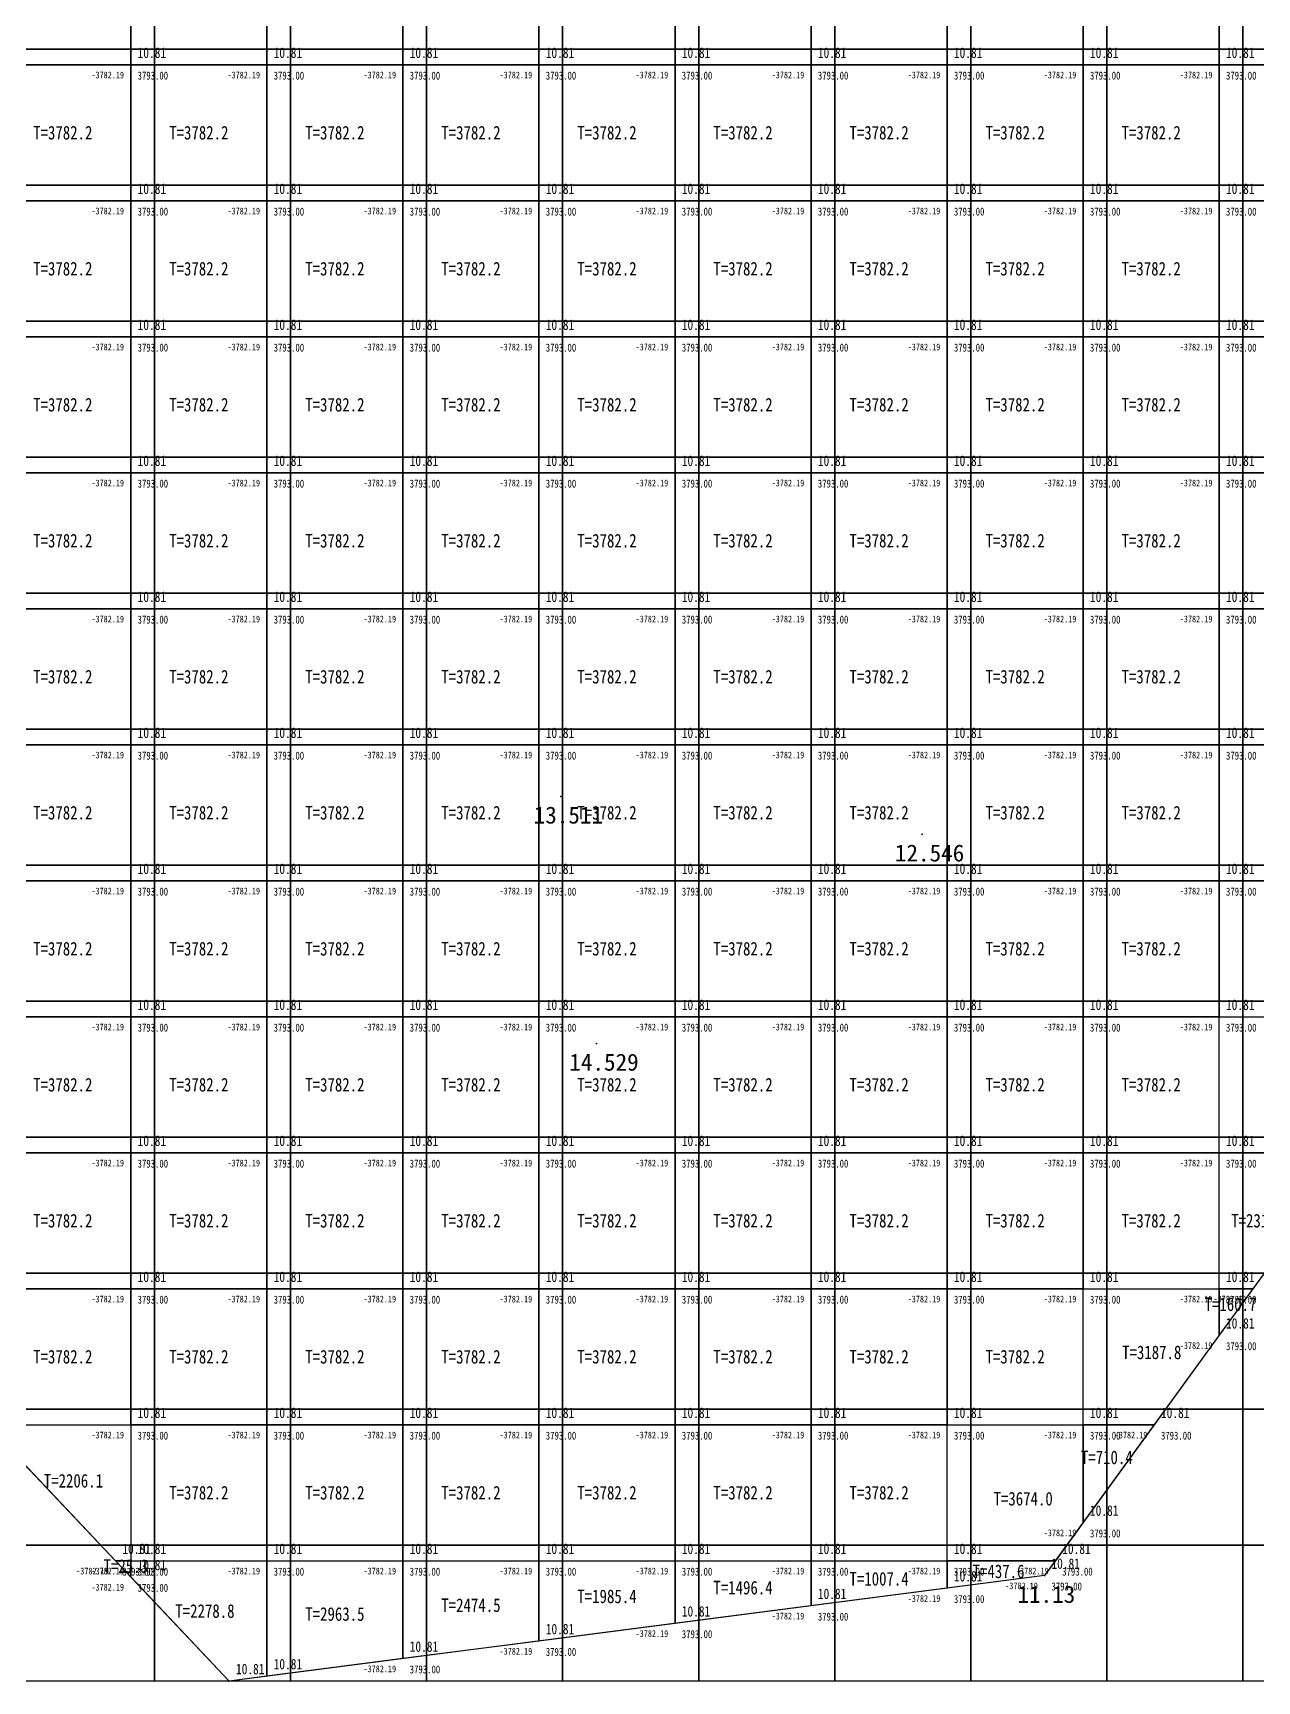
# Model space of a CAD drawing. Extents: x 2802 to 2877, y 3673 to 3804.
# Drawn here: x 2852.28 to 2861.28, y 3744.12 to 3756.23 of the extents above; entities that cross this region are included whole.
import ezdxf
from ezdxf.enums import TextEntityAlignment as Align

# ---------------------------------------------------------------- set-up
doc = ezdxf.new("R2010")
doc.units = 0
doc.header["$LTSCALE"] = 0.5
doc.header["$MEASUREMENT"] = 0
for name, color, linetype in [('FGW', 3, 'Continuous'), ('SHITI', 10, 'Continuous'), ('ZHUJI', 50, 'Continuous')]:
    doc.layers.add(name, color=color, linetype=linetype)

msp = doc.modelspace()

# ---------------------------------------------------------------- linework, layer by layer
for points in [[(2852.174, 3756.116), (2852.174, 3757.116), (2853.174, 3757.116), (2853.174, 3756.116), (2852.174, 3756.116)], [(2853.174, 3756.116), (2853.174, 3757.116), (2854.174, 3757.116), (2854.174, 3756.116), (2853.174, 3756.116)], [(2854.174, 3756.116), (2854.174, 3757.116), (2855.174, 3757.116), (2855.174, 3756.116), (2854.174, 3756.116)], [(2855.174, 3756.116), (2855.174, 3757.116), (2856.174, 3757.116), (2856.174, 3756.116), (2855.174, 3756.116)], [(2856.174, 3756.116), (2856.174, 3757.116), (2857.174, 3757.116), (2857.174, 3756.116), (2856.174, 3756.116)], [(2857.174, 3756.116), (2857.174, 3757.116), (2858.174, 3757.116), (2858.174, 3756.116), (2857.174, 3756.116)], [(2858.174, 3756.116), (2858.174, 3757.116), (2859.174, 3757.116), (2859.174, 3756.116), (2858.174, 3756.116)], [(2859.174, 3756.116), (2859.174, 3757.116), (2860.174, 3757.116), (2860.174, 3756.116), (2859.174, 3756.116)], [(2860.174, 3756.116), (2860.174, 3757.116), (2861.174, 3757.116), (2861.174, 3756.116), (2860.174, 3756.116)], [(2861.174, 3756.116), (2861.174, 3757.116), (2862.174, 3757.116), (2862.174, 3756.116), (2861.174, 3756.116)], [(2852.174, 3755.116), (2852.174, 3756.116), (2853.174, 3756.116), (2853.174, 3755.116), (2852.174, 3755.116)], [(2853.174, 3755.116), (2853.174, 3756.116), (2854.174, 3756.116), (2854.174, 3755.116), (2853.174, 3755.116)], [(2854.174, 3755.116), (2854.174, 3756.116), (2855.174, 3756.116), (2855.174, 3755.116), (2854.174, 3755.116)], [(2855.174, 3755.116), (2855.174, 3756.116), (2856.174, 3756.116), (2856.174, 3755.116), (2855.174, 3755.116)], [(2856.174, 3755.116), (2856.174, 3756.116), (2857.174, 3756.116), (2857.174, 3755.116), (2856.174, 3755.116)], [(2857.174, 3755.116), (2857.174, 3756.116), (2858.174, 3756.116), (2858.174, 3755.116), (2857.174, 3755.116)], [(2858.174, 3755.116), (2858.174, 3756.116), (2859.174, 3756.116), (2859.174, 3755.116), (2858.174, 3755.116)], [(2859.174, 3755.116), (2859.174, 3756.116), (2860.174, 3756.116), (2860.174, 3755.116), (2859.174, 3755.116)], [(2860.174, 3755.116), (2860.174, 3756.116), (2861.174, 3756.116), (2861.174, 3755.116), (2860.174, 3755.116)], [(2861.174, 3755.116), (2861.174, 3756.116), (2862.174, 3756.116), (2862.174, 3755.116), (2861.174, 3755.116)], [(2852.174, 3754.116), (2852.174, 3755.116), (2853.174, 3755.116), (2853.174, 3754.116), (2852.174, 3754.116)], [(2853.174, 3754.116), (2853.174, 3755.116), (2854.174, 3755.116), (2854.174, 3754.116), (2853.174, 3754.116)], [(2854.174, 3754.116), (2854.174, 3755.116), (2855.174, 3755.116), (2855.174, 3754.116), (2854.174, 3754.116)], [(2855.174, 3754.116), (2855.174, 3755.116), (2856.174, 3755.116), (2856.174, 3754.116), (2855.174, 3754.116)], [(2856.174, 3754.116), (2856.174, 3755.116), (2857.174, 3755.116), (2857.174, 3754.116), (2856.174, 3754.116)], [(2857.174, 3754.116), (2857.174, 3755.116), (2858.174, 3755.116), (2858.174, 3754.116), (2857.174, 3754.116)], [(2858.174, 3754.116), (2858.174, 3755.116), (2859.174, 3755.116), (2859.174, 3754.116), (2858.174, 3754.116)], [(2859.174, 3754.116), (2859.174, 3755.116), (2860.174, 3755.116), (2860.174, 3754.116), (2859.174, 3754.116)], [(2860.174, 3754.116), (2860.174, 3755.116), (2861.174, 3755.116), (2861.174, 3754.116), (2860.174, 3754.116)], [(2861.174, 3754.116), (2861.174, 3755.116), (2862.174, 3755.116), (2862.174, 3754.116), (2861.174, 3754.116)], [(2852.174, 3753.116), (2852.174, 3754.116), (2853.174, 3754.116), (2853.174, 3753.116), (2852.174, 3753.116)], [(2853.174, 3753.116), (2853.174, 3754.116), (2854.174, 3754.116), (2854.174, 3753.116), (2853.174, 3753.116)], [(2854.174, 3753.116), (2854.174, 3754.116), (2855.174, 3754.116), (2855.174, 3753.116), (2854.174, 3753.116)], [(2855.174, 3753.116), (2855.174, 3754.116), (2856.174, 3754.116), (2856.174, 3753.116), (2855.174, 3753.116)], [(2856.174, 3753.116), (2856.174, 3754.116), (2857.174, 3754.116), (2857.174, 3753.116), (2856.174, 3753.116)], [(2857.174, 3753.116), (2857.174, 3754.116), (2858.174, 3754.116), (2858.174, 3753.116), (2857.174, 3753.116)], [(2858.174, 3753.116), (2858.174, 3754.116), (2859.174, 3754.116), (2859.174, 3753.116), (2858.174, 3753.116)], [(2859.174, 3753.116), (2859.174, 3754.116), (2860.174, 3754.116), (2860.174, 3753.116), (2859.174, 3753.116)], [(2860.174, 3753.116), (2860.174, 3754.116), (2861.174, 3754.116), (2861.174, 3753.116), (2860.174, 3753.116)], [(2861.174, 3753.116), (2861.174, 3754.116), (2862.174, 3754.116), (2862.174, 3753.116), (2861.174, 3753.116)], [(2852.174, 3752.116), (2852.174, 3753.116), (2853.174, 3753.116), (2853.174, 3752.116), (2852.174, 3752.116)], [(2853.174, 3752.116), (2853.174, 3753.116), (2854.174, 3753.116), (2854.174, 3752.116), (2853.174, 3752.116)], [(2854.174, 3752.116), (2854.174, 3753.116), (2855.174, 3753.116), (2855.174, 3752.116), (2854.174, 3752.116)], [(2855.174, 3752.116), (2855.174, 3753.116), (2856.174, 3753.116), (2856.174, 3752.116), (2855.174, 3752.116)], [(2856.174, 3752.116), (2856.174, 3753.116), (2857.174, 3753.116), (2857.174, 3752.116), (2856.174, 3752.116)], [(2857.174, 3752.116), (2857.174, 3753.116), (2858.174, 3753.116), (2858.174, 3752.116), (2857.174, 3752.116)], [(2858.174, 3752.116), (2858.174, 3753.116), (2859.174, 3753.116), (2859.174, 3752.116), (2858.174, 3752.116)], [(2859.174, 3752.116), (2859.174, 3753.116), (2860.174, 3753.116), (2860.174, 3752.116), (2859.174, 3752.116)], [(2860.174, 3752.116), (2860.174, 3753.116), (2861.174, 3753.116), (2861.174, 3752.116), (2860.174, 3752.116)], [(2861.174, 3752.116), (2861.174, 3753.116), (2862.174, 3753.116), (2862.174, 3752.116), (2861.174, 3752.116)], [(2852.174, 3751.116), (2852.174, 3752.116), (2853.174, 3752.116), (2853.174, 3751.116), (2852.174, 3751.116)], [(2853.174, 3751.116), (2853.174, 3752.116), (2854.174, 3752.116), (2854.174, 3751.116), (2853.174, 3751.116)], [(2854.174, 3751.116), (2854.174, 3752.116), (2855.174, 3752.116), (2855.174, 3751.116), (2854.174, 3751.116)], [(2855.174, 3751.116), (2855.174, 3752.116), (2856.174, 3752.116), (2856.174, 3751.116), (2855.174, 3751.116)], [(2856.174, 3751.116), (2856.174, 3752.116), (2857.174, 3752.116), (2857.174, 3751.116), (2856.174, 3751.116)], [(2857.174, 3751.116), (2857.174, 3752.116), (2858.174, 3752.116), (2858.174, 3751.116), (2857.174, 3751.116)], [(2858.174, 3751.116), (2858.174, 3752.116), (2859.174, 3752.116), (2859.174, 3751.116), (2858.174, 3751.116)], [(2859.174, 3751.116), (2859.174, 3752.116), (2860.174, 3752.116), (2860.174, 3751.116), (2859.174, 3751.116)], [(2860.174, 3751.116), (2860.174, 3752.116), (2861.174, 3752.116), (2861.174, 3751.116), (2860.174, 3751.116)], [(2861.174, 3751.116), (2861.174, 3752.116), (2862.174, 3752.116), (2862.174, 3751.116), (2861.174, 3751.116)], [(2852.174, 3750.116), (2852.174, 3751.116), (2853.174, 3751.116), (2853.174, 3750.116), (2852.174, 3750.116)], [(2853.174, 3750.116), (2853.174, 3751.116), (2854.174, 3751.116), (2854.174, 3750.116), (2853.174, 3750.116)], [(2854.174, 3750.116), (2854.174, 3751.116), (2855.174, 3751.116), (2855.174, 3750.116), (2854.174, 3750.116)], [(2855.174, 3750.116), (2855.174, 3751.116), (2856.174, 3751.116), (2856.174, 3750.116), (2855.174, 3750.116)], [(2856.174, 3750.116), (2856.174, 3751.116), (2857.174, 3751.116), (2857.174, 3750.116), (2856.174, 3750.116)], [(2857.174, 3750.116), (2857.174, 3751.116), (2858.174, 3751.116), (2858.174, 3750.116), (2857.174, 3750.116)], [(2858.174, 3750.116), (2858.174, 3751.116), (2859.174, 3751.116), (2859.174, 3750.116), (2858.174, 3750.116)], [(2859.174, 3750.116), (2859.174, 3751.116), (2860.174, 3751.116), (2860.174, 3750.116), (2859.174, 3750.116)], [(2860.174, 3750.116), (2860.174, 3751.116), (2861.174, 3751.116), (2861.174, 3750.116), (2860.174, 3750.116)], [(2861.174, 3750.116), (2861.174, 3751.116), (2862.174, 3751.116), (2862.174, 3750.116), (2861.174, 3750.116)], [(2852.174, 3749.116), (2852.174, 3750.116), (2853.174, 3750.116), (2853.174, 3749.116), (2852.174, 3749.116)], [(2853.174, 3749.116), (2853.174, 3750.116), (2854.174, 3750.116), (2854.174, 3749.116), (2853.174, 3749.116)], [(2854.174, 3749.116), (2854.174, 3750.116), (2855.174, 3750.116), (2855.174, 3749.116), (2854.174, 3749.116)], [(2855.174, 3749.116), (2855.174, 3750.116), (2856.174, 3750.116), (2856.174, 3749.116), (2855.174, 3749.116)], [(2856.174, 3749.116), (2856.174, 3750.116), (2857.174, 3750.116), (2857.174, 3749.116), (2856.174, 3749.116)], [(2857.174, 3749.116), (2857.174, 3750.116), (2858.174, 3750.116), (2858.174, 3749.116), (2857.174, 3749.116)], [(2858.174, 3749.116), (2858.174, 3750.116), (2859.174, 3750.116), (2859.174, 3749.116), (2858.174, 3749.116)], [(2859.174, 3749.116), (2859.174, 3750.116), (2860.174, 3750.116), (2860.174, 3749.116), (2859.174, 3749.116)], [(2860.174, 3749.116), (2860.174, 3750.116), (2861.174, 3750.116), (2861.174, 3749.116), (2860.174, 3749.116)], [(2861.174, 3749.116), (2861.174, 3750.116), (2862.174, 3750.116), (2862.174, 3749.116), (2861.174, 3749.116)], [(2852.174, 3748.116), (2852.174, 3749.116), (2853.174, 3749.116), (2853.174, 3748.116), (2852.174, 3748.116)], [(2853.174, 3748.116), (2853.174, 3749.116), (2854.174, 3749.116), (2854.174, 3748.116), (2853.174, 3748.116)], [(2854.174, 3748.116), (2854.174, 3749.116), (2855.174, 3749.116), (2855.174, 3748.116), (2854.174, 3748.116)], [(2855.174, 3748.116), (2855.174, 3749.116), (2856.174, 3749.116), (2856.174, 3748.116), (2855.174, 3748.116)], [(2856.174, 3748.116), (2856.174, 3749.116), (2857.174, 3749.116), (2857.174, 3748.116), (2856.174, 3748.116)], [(2857.174, 3748.116), (2857.174, 3749.116), (2858.174, 3749.116), (2858.174, 3748.116), (2857.174, 3748.116)], [(2858.174, 3748.116), (2858.174, 3749.116), (2859.174, 3749.116), (2859.174, 3748.116), (2858.174, 3748.116)], [(2859.174, 3748.116), (2859.174, 3749.116), (2860.174, 3749.116), (2860.174, 3748.116), (2859.174, 3748.116)], [(2860.174, 3748.116), (2860.174, 3749.116), (2861.174, 3749.116), (2861.174, 3748.116), (2860.174, 3748.116)], [(2861.174, 3748.116), (2861.174, 3749.116), (2862.174, 3749.116), (2862.174, 3748.116), (2861.174, 3748.116)], [(2852.174, 3747.116), (2852.174, 3748.116), (2853.174, 3748.116), (2853.174, 3747.116), (2852.174, 3747.116)], [(2853.174, 3747.116), (2853.174, 3748.116), (2854.174, 3748.116), (2854.174, 3747.116), (2853.174, 3747.116)], [(2854.174, 3747.116), (2854.174, 3748.116), (2855.174, 3748.116), (2855.174, 3747.116), (2854.174, 3747.116)], [(2855.174, 3747.116), (2855.174, 3748.116), (2856.174, 3748.116), (2856.174, 3747.116), (2855.174, 3747.116)], [(2856.174, 3747.116), (2856.174, 3748.116), (2857.174, 3748.116), (2857.174, 3747.116), (2856.174, 3747.116)], [(2857.174, 3747.116), (2857.174, 3748.116), (2858.174, 3748.116), (2858.174, 3747.116), (2857.174, 3747.116)], [(2858.174, 3747.116), (2858.174, 3748.116), (2859.174, 3748.116), (2859.174, 3747.116), (2858.174, 3747.116)], [(2859.174, 3747.116), (2859.174, 3748.116), (2860.174, 3748.116), (2860.174, 3747.116), (2859.174, 3747.116)], [(2860.174, 3747.116), (2860.174, 3748.116), (2861.174, 3748.116), (2861.174, 3747.116), (2860.174, 3747.116)], [(2861.174, 3747.116), (2861.174, 3748.116), (2862.174, 3748.116), (2862.174, 3747.116), (2861.174, 3747.116)], [(2852.174, 3746.116), (2852.174, 3747.116), (2853.174, 3747.116), (2853.174, 3746.116), (2852.174, 3746.116)], [(2853.174, 3746.116), (2853.174, 3747.116), (2854.174, 3747.116), (2854.174, 3746.116), (2853.174, 3746.116)], [(2854.174, 3746.116), (2854.174, 3747.116), (2855.174, 3747.116), (2855.174, 3746.116), (2854.174, 3746.116)], [(2855.174, 3746.116), (2855.174, 3747.116), (2856.174, 3747.116), (2856.174, 3746.116), (2855.174, 3746.116)], [(2856.174, 3746.116), (2856.174, 3747.116), (2857.174, 3747.116), (2857.174, 3746.116), (2856.174, 3746.116)], [(2857.174, 3746.116), (2857.174, 3747.116), (2858.174, 3747.116), (2858.174, 3746.116), (2857.174, 3746.116)], [(2858.174, 3746.116), (2858.174, 3747.116), (2859.174, 3747.116), (2859.174, 3746.116), (2858.174, 3746.116)], [(2859.174, 3746.116), (2859.174, 3747.116), (2860.174, 3747.116), (2860.174, 3746.116), (2859.174, 3746.116)], [(2860.174, 3746.116), (2860.174, 3747.116), (2861.174, 3747.116), (2861.174, 3746.116), (2860.174, 3746.116)], [(2861.174, 3746.116), (2861.174, 3747.116), (2862.174, 3747.116), (2862.174, 3746.116), (2861.174, 3746.116)], [(2852.174, 3745.116), (2852.174, 3746.116), (2853.174, 3746.116), (2853.174, 3745.116), (2852.174, 3745.116)], [(2853.174, 3745.116), (2853.174, 3746.116), (2854.174, 3746.116), (2854.174, 3745.116), (2853.174, 3745.116)], [(2854.174, 3745.116), (2854.174, 3746.116), (2855.174, 3746.116), (2855.174, 3745.116), (2854.174, 3745.116)], [(2855.174, 3745.116), (2855.174, 3746.116), (2856.174, 3746.116), (2856.174, 3745.116), (2855.174, 3745.116)], [(2856.174, 3745.116), (2856.174, 3746.116), (2857.174, 3746.116), (2857.174, 3745.116), (2856.174, 3745.116)], [(2857.174, 3745.116), (2857.174, 3746.116), (2858.174, 3746.116), (2858.174, 3745.116), (2857.174, 3745.116)], [(2858.174, 3745.116), (2858.174, 3746.116), (2859.174, 3746.116), (2859.174, 3745.116), (2858.174, 3745.116)], [(2859.174, 3745.116), (2859.174, 3746.116), (2860.174, 3746.116), (2860.174, 3745.116), (2859.174, 3745.116)], [(2860.174, 3745.116), (2860.174, 3746.116), (2861.174, 3746.116), (2861.174, 3745.116), (2860.174, 3745.116)], [(2861.174, 3745.116), (2861.174, 3746.116), (2862.174, 3746.116), (2862.174, 3745.116), (2861.174, 3745.116)], [(2852.174, 3744.116), (2852.174, 3745.116), (2853.174, 3745.116), (2853.174, 3744.116), (2852.174, 3744.116)], [(2853.174, 3744.116), (2853.174, 3745.116), (2854.174, 3745.116), (2854.174, 3744.116), (2853.174, 3744.116)], [(2854.174, 3744.116), (2854.174, 3745.116), (2855.174, 3745.116), (2855.174, 3744.116), (2854.174, 3744.116)], [(2855.174, 3744.116), (2855.174, 3745.116), (2856.174, 3745.116), (2856.174, 3744.116), (2855.174, 3744.116)], [(2856.174, 3744.116), (2856.174, 3745.116), (2857.174, 3745.116), (2857.174, 3744.116), (2856.174, 3744.116)], [(2857.174, 3744.116), (2857.174, 3745.116), (2858.174, 3745.116), (2858.174, 3744.116), (2857.174, 3744.116)], [(2858.174, 3744.116), (2858.174, 3745.116), (2859.174, 3745.116), (2859.174, 3744.116), (2858.174, 3744.116)], [(2859.174, 3744.116), (2859.174, 3745.116), (2860.174, 3745.116), (2860.174, 3744.116), (2859.174, 3744.116)], [(2860.174, 3744.116), (2860.174, 3745.116), (2861.174, 3745.116), (2861.174, 3744.116), (2860.174, 3744.116)], [(2861.174, 3744.116), (2861.174, 3745.116), (2862.174, 3745.116), (2862.174, 3744.116), (2861.174, 3744.116)], [(2857, 3745), (2857.174, 3745)]]:
    msp.add_lwpolyline(points)
at = {"layer": 'FGW', "flags": 128}
for points in [[(2852, 3756), (2853, 3756), (2853, 3757), (2852, 3757)], [(2853, 3756), (2854, 3756), (2854, 3757), (2853, 3757)], [(2854, 3756), (2855, 3756), (2855, 3757), (2854, 3757)], [(2855, 3756), (2856, 3756), (2856, 3757), (2855, 3757)], [(2856, 3756), (2857, 3756), (2857, 3757), (2856, 3757)], [(2857, 3756), (2858, 3756), (2858, 3757), (2857, 3757)], [(2858, 3756), (2859, 3756), (2859, 3757), (2858, 3757)], [(2859, 3756), (2860, 3756), (2860, 3757), (2859, 3757)], [(2860, 3756), (2861, 3756), (2861, 3757), (2860, 3757)], [(2861, 3756), (2862, 3756), (2862, 3757), (2861, 3757)], [(2852, 3755), (2853, 3755), (2853, 3756), (2852, 3756)], [(2853, 3755), (2854, 3755), (2854, 3756), (2853, 3756)], [(2854, 3755), (2855, 3755), (2855, 3756), (2854, 3756)], [(2855, 3755), (2856, 3755), (2856, 3756), (2855, 3756)], [(2856, 3755), (2857, 3755), (2857, 3756), (2856, 3756)], [(2857, 3755), (2858, 3755), (2858, 3756), (2857, 3756)], [(2858, 3755), (2859, 3755), (2859, 3756), (2858, 3756)], [(2859, 3755), (2860, 3755), (2860, 3756), (2859, 3756)], [(2860, 3755), (2861, 3755), (2861, 3756), (2860, 3756)], [(2861, 3755), (2862, 3755), (2862, 3756), (2861, 3756)], [(2852, 3754), (2853, 3754), (2853, 3755), (2852, 3755)], [(2853, 3754), (2854, 3754), (2854, 3755), (2853, 3755)], [(2854, 3754), (2855, 3754), (2855, 3755), (2854, 3755)], [(2855, 3754), (2856, 3754), (2856, 3755), (2855, 3755)], [(2856, 3754), (2857, 3754), (2857, 3755), (2856, 3755)], [(2857, 3754), (2858, 3754), (2858, 3755), (2857, 3755)], [(2858, 3754), (2859, 3754), (2859, 3755), (2858, 3755)], [(2859, 3754), (2860, 3754), (2860, 3755), (2859, 3755)], [(2860, 3754), (2861, 3754), (2861, 3755), (2860, 3755)], [(2861, 3754), (2862, 3754), (2862, 3755), (2861, 3755)], [(2852, 3753), (2853, 3753), (2853, 3754), (2852, 3754)], [(2853, 3753), (2854, 3753), (2854, 3754), (2853, 3754)], [(2854, 3753), (2855, 3753), (2855, 3754), (2854, 3754)], [(2855, 3753), (2856, 3753), (2856, 3754), (2855, 3754)], [(2856, 3753), (2857, 3753), (2857, 3754), (2856, 3754)], [(2857, 3753), (2858, 3753), (2858, 3754), (2857, 3754)], [(2858, 3753), (2859, 3753), (2859, 3754), (2858, 3754)], [(2859, 3753), (2860, 3753), (2860, 3754), (2859, 3754)], [(2860, 3753), (2861, 3753), (2861, 3754), (2860, 3754)], [(2861, 3753), (2862, 3753), (2862, 3754), (2861, 3754)], [(2852, 3752), (2853, 3752), (2853, 3753), (2852, 3753)], [(2853, 3752), (2854, 3752), (2854, 3753), (2853, 3753)], [(2854, 3752), (2855, 3752), (2855, 3753), (2854, 3753)], [(2855, 3752), (2856, 3752), (2856, 3753), (2855, 3753)], [(2856, 3752), (2857, 3752), (2857, 3753), (2856, 3753)], [(2857, 3752), (2858, 3752), (2858, 3753), (2857, 3753)], [(2858, 3752), (2859, 3752), (2859, 3753), (2858, 3753)], [(2859, 3752), (2860, 3752), (2860, 3753), (2859, 3753)], [(2860, 3752), (2861, 3752), (2861, 3753), (2860, 3753)], [(2861, 3752), (2862, 3752), (2862, 3753), (2861, 3753)], [(2852, 3751), (2853, 3751), (2853, 3752), (2852, 3752)], [(2853, 3751), (2854, 3751), (2854, 3752), (2853, 3752)], [(2854, 3751), (2855, 3751), (2855, 3752), (2854, 3752)], [(2855, 3751), (2856, 3751), (2856, 3752), (2855, 3752)], [(2856, 3751), (2857, 3751), (2857, 3752), (2856, 3752)], [(2857, 3751), (2858, 3751), (2858, 3752), (2857, 3752)], [(2858, 3751), (2859, 3751), (2859, 3752), (2858, 3752)], [(2859, 3751), (2860, 3751), (2860, 3752), (2859, 3752)], [(2860, 3751), (2861, 3751), (2861, 3752), (2860, 3752)], [(2861, 3751), (2862, 3751), (2862, 3752), (2861, 3752)], [(2852, 3750), (2853, 3750), (2853, 3751), (2852, 3751)], [(2853, 3750), (2854, 3750), (2854, 3751), (2853, 3751)], [(2854, 3750), (2855, 3750), (2855, 3751), (2854, 3751)], [(2855, 3750), (2856, 3750), (2856, 3751), (2855, 3751)], [(2856, 3750), (2857, 3750), (2857, 3751), (2856, 3751)], [(2857, 3750), (2858, 3750), (2858, 3751), (2857, 3751)], [(2858, 3750), (2859, 3750), (2859, 3751), (2858, 3751)], [(2859, 3750), (2860, 3750), (2860, 3751), (2859, 3751)], [(2860, 3750), (2861, 3750), (2861, 3751), (2860, 3751)], [(2861, 3750), (2862, 3750), (2862, 3751), (2861, 3751)], [(2852, 3749), (2853, 3749), (2853, 3750), (2852, 3750)], [(2853, 3749), (2854, 3749), (2854, 3750), (2853, 3750)], [(2854, 3749), (2855, 3749), (2855, 3750), (2854, 3750)], [(2855, 3749), (2856, 3749), (2856, 3750), (2855, 3750)], [(2856, 3749), (2857, 3749), (2857, 3750), (2856, 3750)], [(2857, 3749), (2858, 3749), (2858, 3750), (2857, 3750)], [(2858, 3749), (2859, 3749), (2859, 3750), (2858, 3750)], [(2859, 3749), (2860, 3749), (2860, 3750), (2859, 3750)], [(2860, 3749), (2861, 3749), (2861, 3750), (2860, 3750)], [(2861, 3749), (2862, 3749), (2862, 3750), (2861, 3750)], [(2852, 3748), (2853, 3748), (2853, 3749), (2852, 3749)], [(2853, 3748), (2854, 3748), (2854, 3749), (2853, 3749)], [(2854, 3748), (2855, 3748), (2855, 3749), (2854, 3749)], [(2855, 3748), (2856, 3748), (2856, 3749), (2855, 3749)], [(2856, 3748), (2857, 3748), (2857, 3749), (2856, 3749)], [(2857, 3748), (2858, 3748), (2858, 3749), (2857, 3749)], [(2858, 3748), (2859, 3748), (2859, 3749), (2858, 3749)], [(2859, 3748), (2860, 3748), (2860, 3749), (2859, 3749)], [(2860, 3748), (2861, 3748), (2861, 3749), (2860, 3749)], [(2862, 3749), (2862, 3748.035), (2861.975, 3748), (2861, 3748), (2861, 3749)], [(2852, 3747), (2853, 3747), (2853, 3748), (2852, 3748)], [(2853, 3747), (2854, 3747), (2854, 3748), (2853, 3748)], [(2854, 3747), (2855, 3747), (2855, 3748), (2854, 3748)], [(2855, 3747), (2856, 3747), (2856, 3748), (2855, 3748)], [(2856, 3747), (2857, 3747), (2857, 3748), (2856, 3748)], [(2857, 3747), (2858, 3747), (2858, 3748), (2857, 3748)], [(2858, 3747), (2859, 3747), (2859, 3748), (2858, 3748)], [(2859, 3747), (2860, 3747), (2860, 3748), (2859, 3748)], [(2860, 3747), (2861, 3747), (2861, 3748), (2860, 3748)], [(2861.975, 3748), (2861.248, 3747), (2861, 3747), (2861, 3748)], [(2852, 3746), (2853, 3746), (2853, 3747), (2852, 3747)], [(2853, 3746), (2854, 3746), (2854, 3747), (2853, 3747)], [(2854, 3746), (2855, 3746), (2855, 3747), (2854, 3747)], [(2855, 3746), (2856, 3746), (2856, 3747), (2855, 3747)], [(2856, 3746), (2857, 3746), (2857, 3747), (2856, 3747)], [(2857, 3746), (2858, 3746), (2858, 3747), (2857, 3747)], [(2858, 3746), (2859, 3746), (2859, 3747), (2858, 3747)], [(2859, 3746), (2860, 3746), (2860, 3747), (2859, 3747)], [(2861, 3747), (2861, 3746.658), (2860.522, 3746), (2860, 3746), (2860, 3747)], [(2861.248, 3747), (2861, 3746.658), (2861, 3747)], [(2853, 3746), (2853, 3745), (2852.888, 3745), (2852, 3745.939), (2852, 3746)], [(2853, 3745), (2854, 3745), (2854, 3746), (2853, 3746)], [(2854, 3745), (2855, 3745), (2855, 3746), (2854, 3746)], [(2855, 3745), (2856, 3745), (2856, 3746), (2855, 3746)], [(2856, 3745), (2857, 3745), (2857, 3746), (2856, 3746)], [(2857, 3745), (2858, 3745), (2858, 3746), (2857, 3746)], [(2858, 3745), (2859, 3745), (2859, 3746), (2858, 3746)], [(2860, 3746), (2860, 3745.281), (2859.796, 3745), (2859, 3745), (2859, 3746)], [(2860.522, 3746), (2860, 3745.281), (2860, 3746)], [(2853, 3745), (2853, 3744.881), (2852.888, 3745)], [(2854, 3745), (2854, 3744.152), (2853.723, 3744.116), (2853, 3744.881), (2853, 3745)], [(2855, 3745), (2855, 3744.281), (2854, 3744.152), (2854, 3745)], [(2856, 3745), (2856, 3744.41), (2855, 3744.281), (2855, 3745)], [(2857, 3745), (2857, 3744.54), (2856, 3744.41), (2856, 3745)], [(2858, 3745), (2858, 3744.669), (2857, 3744.54), (2857, 3745)], [(2859, 3745), (2859, 3744.798), (2858, 3744.669), (2858, 3745)], [(2859.796, 3745), (2859.717, 3744.891), (2859, 3744.798), (2859, 3745)]]:
    msp.add_lwpolyline(points, close=True, dxfattribs=at)
at = {"layer": 'SHITI'}
msp.add_lwpolyline([(2845.174, 3778.428), (2853.8, 3795.293), (2856.23, 3799.039), (2864.64, 3799.283), (2868.952, 3795.959), (2870.191, 3792.979), (2870.586, 3785.879), (2870.663, 3769.646), (2864.182, 3751.04), (2859.717, 3744.891), (2853.723, 3744.116), (2848.263, 3749.893), (2846.279, 3757.095), (2845.423, 3772.222), (2845.174, 3778.428)], close=True, dxfattribs=at)
at = {"layer": 'ZHUJI'}
for p in [(2856.161, 3750.621), (2858.816, 3750.342), (2856.423, 3748.804), (2859.717, 3744.891), (2853.723, 3744.116)]:
    msp.add_point(p, dxfattribs=at)

# ---------------------------------------------------------------- texts
at = {"layer": 'FGW', "color": 2, "width": 0.8}
for p in [(2853.05, 3756.05, 10.814), (2854.05, 3756.05, 10.814), (2855.05, 3756.05, 10.814), (2856.05, 3756.05, 10.814), (2857.05, 3756.05, 10.814), (2858.05, 3756.05, 10.814), (2859.05, 3756.05, 10.814), (2860.05, 3756.05, 10.814), (2861.05, 3756.05, 10.814), (2853.05, 3755.05, 10.814), (2854.05, 3755.05, 10.814), (2855.05, 3755.05, 10.814), (2856.05, 3755.05, 10.814), (2857.05, 3755.05, 10.814), (2858.05, 3755.05, 10.814), (2859.05, 3755.05, 10.814), (2860.05, 3755.05, 10.814), (2861.05, 3755.05, 10.814), (2853.05, 3754.05, 10.814), (2854.05, 3754.05, 10.814), (2855.05, 3754.05, 10.814), (2856.05, 3754.05, 10.814), (2857.05, 3754.05, 10.814), (2858.05, 3754.05, 10.814), (2859.05, 3754.05, 10.814), (2860.05, 3754.05, 10.814), (2861.05, 3754.05, 10.814), (2853.05, 3753.05, 10.814), (2854.05, 3753.05, 10.814), (2855.05, 3753.05, 10.814), (2856.05, 3753.05, 10.814), (2857.05, 3753.05, 10.814), (2858.05, 3753.05, 10.814), (2859.05, 3753.05, 10.814), (2860.05, 3753.05, 10.814), (2861.05, 3753.05, 10.814), (2853.05, 3752.05, 10.814), (2854.05, 3752.05, 10.814), (2855.05, 3752.05, 10.814), (2856.05, 3752.05, 10.814), (2857.05, 3752.05, 10.814), (2858.05, 3752.05, 10.814), (2859.05, 3752.05, 10.814), (2860.05, 3752.05, 10.814), (2861.05, 3752.05, 10.814), (2853.05, 3751.05, 10.814), (2854.05, 3751.05, 10.814), (2855.05, 3751.05, 10.814), (2856.05, 3751.05, 10.814), (2857.05, 3751.05, 10.814), (2858.05, 3751.05, 10.814), (2859.05, 3751.05, 10.814), (2860.05, 3751.05, 10.814), (2861.05, 3751.05, 10.814), (2853.05, 3750.05, 10.814), (2854.05, 3750.05, 10.814), (2855.05, 3750.05, 10.814), (2856.05, 3750.05, 10.814), (2857.05, 3750.05, 10.814), (2858.05, 3750.05, 10.814), (2859.05, 3750.05, 10.814), (2860.05, 3750.05, 10.814), (2861.05, 3750.05, 10.814), (2853.05, 3749.05, 10.814), (2854.05, 3749.05, 10.814), (2855.05, 3749.05, 10.814), (2856.05, 3749.05, 10.814), (2857.05, 3749.05, 10.814), (2858.05, 3749.05, 10.814), (2859.05, 3749.05, 10.814), (2860.05, 3749.05, 10.814), (2861.05, 3749.05, 10.814), (2861.05, 3749.05, 10.814), (2853.05, 3748.05, 10.814), (2854.05, 3748.05, 10.814), (2855.05, 3748.05, 10.814), (2856.05, 3748.05, 10.814), (2857.05, 3748.05, 10.814), (2858.05, 3748.05, 10.814), (2859.05, 3748.05, 10.814), (2860.05, 3748.05, 10.814), (2861.05, 3748.05, 10.814), (2861.05, 3748.05, 10.814), (2861.05, 3748.05, 10.814), (2853.05, 3747.05, 10.814), (2854.05, 3747.05, 10.814), (2855.05, 3747.05, 10.814), (2856.05, 3747.05, 10.814), (2857.05, 3747.05, 10.814), (2858.05, 3747.05, 10.814), (2859.05, 3747.05, 10.814), (2860.05, 3747.05, 10.814), (2860.05, 3747.05, 10.814), (2861.05, 3747.05, 10.814), (2861.05, 3747.05, 10.814), (2861.05, 3747.05, 10.814), (2861.05, 3747.05, 10.814), (2861.05, 3746.708, 10.814), (2861.05, 3746.708, 10.814), (2853.05, 3746.05, 10.814), (2853.05, 3746.05, 10.814), (2854.05, 3746.05, 10.814), (2855.05, 3746.05, 10.814), (2856.05, 3746.05, 10.814), (2857.05, 3746.05, 10.814), (2858.05, 3746.05, 10.814), (2859.05, 3746.05, 10.814), (2859.05, 3746.05, 10.814), (2860.05, 3746.05, 10.814), (2860.05, 3746.05, 10.814), (2860.05, 3746.05, 10.814), (2860.05, 3746.05, 10.814), (2860.572, 3746.05, 10.814), (2860.572, 3746.05, 10.814), (2860.05, 3745.331, 10.814), (2860.05, 3745.331, 10.814), (2852.938, 3745.05, 10.814), (2852.938, 3745.05, 10.814), (2853.05, 3745.05, 10.814), (2853.05, 3745.05, 10.814), (2853.05, 3745.05, 10.814), (2853.05, 3745.05, 10.814), (2854.05, 3745.05, 10.814), (2854.05, 3745.05, 10.814), (2854.05, 3745.05, 10.814), (2855.05, 3745.05, 10.814), (2855.05, 3745.05, 10.814), (2855.05, 3745.05, 10.814), (2856.05, 3745.05, 10.814), (2856.05, 3745.05, 10.814), (2856.05, 3745.05, 10.814), (2857.05, 3745.05, 10.814), (2857.05, 3745.05, 10.814), (2857.05, 3745.05, 10.814), (2858.05, 3745.05, 10.814), (2858.05, 3745.05, 10.814), (2858.05, 3745.05, 10.814), (2859.05, 3745.05, 10.814), (2859.05, 3745.05, 10.814), (2859.05, 3745.05, 10.814), (2859.05, 3745.05, 10.814), (2859.846, 3745.05, 10.814), (2859.846, 3745.05, 10.814), (2853.05, 3744.931, 10.814), (2853.05, 3744.931, 10.814), (2859.767, 3744.941, 10.814), (2859.05, 3744.848, 10.814), (2859.05, 3744.848, 10.814), (2858.05, 3744.719, 10.814), (2858.05, 3744.719, 10.814), (2857.05, 3744.59, 10.814), (2857.05, 3744.59, 10.814), (2856.05, 3744.46, 10.814), (2856.05, 3744.46, 10.814), (2855.05, 3744.331, 10.814), (2855.05, 3744.331, 10.814), (2853.773, 3744.166, 10.814), (2854.05, 3744.202, 10.814), (2854.05, 3744.202, 10.814)]:
    msp.add_text('10.81', height=0.0769, dxfattribs=at).set_placement(p)
at = {"layer": 'FGW', "color": 6, "width": 0.8}
for p in [(2852.95, 3755.95, 10.814), (2853.95, 3755.95, 10.814), (2854.95, 3755.95, 10.814), (2855.95, 3755.95, 10.814), (2856.95, 3755.95, 10.814), (2857.95, 3755.95, 10.814), (2858.95, 3755.95, 10.814), (2859.95, 3755.95, 10.814), (2860.95, 3755.95, 10.814), (2852.95, 3754.95, 10.814), (2853.95, 3754.95, 10.814), (2854.95, 3754.95, 10.814), (2855.95, 3754.95, 10.814), (2856.95, 3754.95, 10.814), (2857.95, 3754.95, 10.814), (2858.95, 3754.95, 10.814), (2859.95, 3754.95, 10.814), (2860.95, 3754.95, 10.814), (2852.95, 3753.95, 10.814), (2853.95, 3753.95, 10.814), (2854.95, 3753.95, 10.814), (2855.95, 3753.95, 10.814), (2856.95, 3753.95, 10.814), (2857.95, 3753.95, 10.814), (2858.95, 3753.95, 10.814), (2859.95, 3753.95, 10.814), (2860.95, 3753.95, 10.814), (2852.95, 3752.95, 10.814), (2853.95, 3752.95, 10.814), (2854.95, 3752.95, 10.814), (2855.95, 3752.95, 10.814), (2856.95, 3752.95, 10.814), (2857.95, 3752.95, 10.814), (2858.95, 3752.95, 10.814), (2859.95, 3752.95, 10.814), (2860.95, 3752.95, 10.814), (2852.95, 3751.95, 10.814), (2853.95, 3751.95, 10.814), (2854.95, 3751.95, 10.814), (2855.95, 3751.95, 10.814), (2856.95, 3751.95, 10.814), (2857.95, 3751.95, 10.814), (2858.95, 3751.95, 10.814), (2859.95, 3751.95, 10.814), (2860.95, 3751.95, 10.814), (2852.95, 3750.95, 10.814), (2853.95, 3750.95, 10.814), (2854.95, 3750.95, 10.814), (2855.95, 3750.95, 10.814), (2856.95, 3750.95, 10.814), (2857.95, 3750.95, 10.814), (2858.95, 3750.95, 10.814), (2859.95, 3750.95, 10.814), (2860.95, 3750.95, 10.814), (2852.95, 3749.95, 10.814), (2853.95, 3749.95, 10.814), (2854.95, 3749.95, 10.814), (2855.95, 3749.95, 10.814), (2856.95, 3749.95, 10.814), (2857.95, 3749.95, 10.814), (2858.95, 3749.95, 10.814), (2859.95, 3749.95, 10.814), (2860.95, 3749.95, 10.814), (2852.95, 3748.95, 10.814), (2853.95, 3748.95, 10.814), (2854.95, 3748.95, 10.814), (2855.95, 3748.95, 10.814), (2856.95, 3748.95, 10.814), (2857.95, 3748.95, 10.814), (2858.95, 3748.95, 10.814), (2859.95, 3748.95, 10.814), (2860.95, 3748.95, 10.814), (2860.95, 3748.95, 10.814), (2852.95, 3747.95, 10.814), (2853.95, 3747.95, 10.814), (2854.95, 3747.95, 10.814), (2855.95, 3747.95, 10.814), (2856.95, 3747.95, 10.814), (2857.95, 3747.95, 10.814), (2858.95, 3747.95, 10.814), (2859.95, 3747.95, 10.814), (2860.95, 3747.95, 10.814), (2860.95, 3747.95, 10.814), (2860.95, 3747.95, 10.814), (2852.95, 3746.95, 10.814), (2853.95, 3746.95, 10.814), (2854.95, 3746.95, 10.814), (2855.95, 3746.95, 10.814), (2856.95, 3746.95, 10.814), (2857.95, 3746.95, 10.814), (2858.95, 3746.95, 10.814), (2859.95, 3746.95, 10.814), (2859.95, 3746.95, 10.814), (2860.95, 3746.95, 10.814), (2860.95, 3746.95, 10.814), (2860.95, 3746.95, 10.814), (2860.95, 3746.95, 10.814), (2861.198, 3746.95, 10.814), (2861.198, 3746.95, 10.814), (2860.95, 3746.608, 10.814), (2860.95, 3746.608, 10.814), (2852.95, 3745.95, 10.814), (2852.95, 3745.95, 10.814), (2853.95, 3745.95, 10.814), (2854.95, 3745.95, 10.814), (2855.95, 3745.95, 10.814), (2856.95, 3745.95, 10.814), (2857.95, 3745.95, 10.814), (2858.95, 3745.95, 10.814), (2858.95, 3745.95, 10.814), (2859.95, 3745.95, 10.814), (2859.95, 3745.95, 10.814), (2859.95, 3745.95, 10.814), (2859.95, 3745.95, 10.814), (2860.472, 3745.95, 10.814), (2860.472, 3745.95, 10.814), (2859.95, 3745.231, 10.814), (2859.95, 3745.231, 10.814), (2852.838, 3744.95, 10.814), (2852.838, 3744.95, 10.814), (2852.95, 3744.95, 10.814), (2852.95, 3744.95, 10.814), (2852.95, 3744.95, 10.814), (2852.95, 3744.95, 10.814), (2853.95, 3744.95, 10.814), (2853.95, 3744.95, 10.814), (2853.95, 3744.95, 10.814), (2854.95, 3744.95, 10.814), (2854.95, 3744.95, 10.814), (2854.95, 3744.95, 10.814), (2855.95, 3744.95, 10.814), (2855.95, 3744.95, 10.814), (2855.95, 3744.95, 10.814), (2856.95, 3744.95, 10.814), (2856.95, 3744.95, 10.814), (2856.95, 3744.95, 10.814), (2857.95, 3744.95, 10.814), (2857.95, 3744.95, 10.814), (2857.95, 3744.95, 10.814), (2858.95, 3744.95, 10.814), (2858.95, 3744.95, 10.814), (2858.95, 3744.95, 10.814), (2858.95, 3744.95, 10.814), (2859.746, 3744.95, 10.814), (2859.746, 3744.95, 10.814), (2852.95, 3744.831, 10.814), (2852.95, 3744.831, 10.814), (2859.667, 3744.841, 10.814), (2858.95, 3744.748, 10.814), (2858.95, 3744.748, 10.814), (2857.95, 3744.619, 10.814), (2857.95, 3744.619, 10.814), (2856.95, 3744.49, 10.814), (2856.95, 3744.49, 10.814), (2855.95, 3744.36, 10.814), (2855.95, 3744.36, 10.814), (2854.95, 3744.231, 10.814), (2854.95, 3744.231, 10.814)]:
    msp.add_text('-3782.19', height=0.05, dxfattribs=at).set_placement(p, align=Align.TOP_RIGHT)
at = {"layer": 'FGW', "color": 4, "width": 0.8}
for p in [(2853.05, 3755.95, 10.814), (2854.05, 3755.95, 10.814), (2855.05, 3755.95, 10.814), (2856.05, 3755.95, 10.814), (2857.05, 3755.95, 10.814), (2858.05, 3755.95, 10.814), (2859.05, 3755.95, 10.814), (2860.05, 3755.95, 10.814), (2861.05, 3755.95, 10.814), (2853.05, 3754.95, 10.814), (2854.05, 3754.95, 10.814), (2855.05, 3754.95, 10.814), (2856.05, 3754.95, 10.814), (2857.05, 3754.95, 10.814), (2858.05, 3754.95, 10.814), (2859.05, 3754.95, 10.814), (2860.05, 3754.95, 10.814), (2861.05, 3754.95, 10.814), (2853.05, 3753.95, 10.814), (2854.05, 3753.95, 10.814), (2855.05, 3753.95, 10.814), (2856.05, 3753.95, 10.814), (2857.05, 3753.95, 10.814), (2858.05, 3753.95, 10.814), (2859.05, 3753.95, 10.814), (2860.05, 3753.95, 10.814), (2861.05, 3753.95, 10.814), (2853.05, 3752.95, 10.814), (2854.05, 3752.95, 10.814), (2855.05, 3752.95, 10.814), (2856.05, 3752.95, 10.814), (2857.05, 3752.95, 10.814), (2858.05, 3752.95, 10.814), (2859.05, 3752.95, 10.814), (2860.05, 3752.95, 10.814), (2861.05, 3752.95, 10.814), (2853.05, 3751.95, 10.814), (2854.05, 3751.95, 10.814), (2855.05, 3751.95, 10.814), (2856.05, 3751.95, 10.814), (2857.05, 3751.95, 10.814), (2858.05, 3751.95, 10.814), (2859.05, 3751.95, 10.814), (2860.05, 3751.95, 10.814), (2861.05, 3751.95, 10.814), (2853.05, 3750.95, 10.814), (2854.05, 3750.95, 10.814), (2855.05, 3750.95, 10.814), (2856.05, 3750.95, 10.814), (2857.05, 3750.95, 10.814), (2858.05, 3750.95, 10.814), (2859.05, 3750.95, 10.814), (2860.05, 3750.95, 10.814), (2861.05, 3750.95, 10.814), (2853.05, 3749.95, 10.814), (2854.05, 3749.95, 10.814), (2855.05, 3749.95, 10.814), (2856.05, 3749.95, 10.814), (2857.05, 3749.95, 10.814), (2858.05, 3749.95, 10.814), (2859.05, 3749.95, 10.814), (2860.05, 3749.95, 10.814), (2861.05, 3749.95, 10.814), (2853.05, 3748.95, 10.814), (2854.05, 3748.95, 10.814), (2855.05, 3748.95, 10.814), (2856.05, 3748.95, 10.814), (2857.05, 3748.95, 10.814), (2858.05, 3748.95, 10.814), (2859.05, 3748.95, 10.814), (2860.05, 3748.95, 10.814), (2861.05, 3748.95, 10.814), (2861.05, 3748.95, 10.814), (2853.05, 3747.95, 10.814), (2854.05, 3747.95, 10.814), (2855.05, 3747.95, 10.814), (2856.05, 3747.95, 10.814), (2857.05, 3747.95, 10.814), (2858.05, 3747.95, 10.814), (2859.05, 3747.95, 10.814), (2860.05, 3747.95, 10.814), (2861.05, 3747.95, 10.814), (2861.05, 3747.95, 10.814), (2861.05, 3747.95, 10.814), (2853.05, 3746.95, 10.814), (2854.05, 3746.95, 10.814), (2855.05, 3746.95, 10.814), (2856.05, 3746.95, 10.814), (2857.05, 3746.95, 10.814), (2858.05, 3746.95, 10.814), (2859.05, 3746.95, 10.814), (2860.05, 3746.95, 10.814), (2860.05, 3746.95, 10.814), (2861.05, 3746.95, 10.814), (2861.05, 3746.95, 10.814), (2861.05, 3746.95, 10.814), (2861.05, 3746.95, 10.814), (2861.05, 3746.608, 10.814), (2861.05, 3746.608, 10.814), (2853.05, 3745.95, 10.814), (2853.05, 3745.95, 10.814), (2854.05, 3745.95, 10.814), (2855.05, 3745.95, 10.814), (2856.05, 3745.95, 10.814), (2857.05, 3745.95, 10.814), (2858.05, 3745.95, 10.814), (2859.05, 3745.95, 10.814), (2859.05, 3745.95, 10.814), (2860.05, 3745.95, 10.814), (2860.05, 3745.95, 10.814), (2860.05, 3745.95, 10.814), (2860.05, 3745.95, 10.814), (2860.572, 3745.95, 10.814), (2860.572, 3745.95, 10.814), (2860.05, 3745.231, 10.814), (2860.05, 3745.231, 10.814), (2852.938, 3744.95, 10.814), (2852.938, 3744.95, 10.814), (2853.05, 3744.95, 10.814), (2853.05, 3744.95, 10.814), (2853.05, 3744.95, 10.814), (2853.05, 3744.95, 10.814), (2854.05, 3744.95, 10.814), (2854.05, 3744.95, 10.814), (2854.05, 3744.95, 10.814), (2855.05, 3744.95, 10.814), (2855.05, 3744.95, 10.814), (2855.05, 3744.95, 10.814), (2856.05, 3744.95, 10.814), (2856.05, 3744.95, 10.814), (2856.05, 3744.95, 10.814), (2857.05, 3744.95, 10.814), (2857.05, 3744.95, 10.814), (2857.05, 3744.95, 10.814), (2858.05, 3744.95, 10.814), (2858.05, 3744.95, 10.814), (2858.05, 3744.95, 10.814), (2859.05, 3744.95, 10.814), (2859.05, 3744.95, 10.814), (2859.05, 3744.95, 10.814), (2859.05, 3744.95, 10.814), (2859.846, 3744.95, 10.814), (2859.846, 3744.95, 10.814), (2853.05, 3744.831, 10.814), (2853.05, 3744.831, 10.814), (2859.767, 3744.841, 10.814), (2859.05, 3744.748, 10.814), (2859.05, 3744.748, 10.814), (2858.05, 3744.619, 10.814), (2858.05, 3744.619, 10.814), (2857.05, 3744.49, 10.814), (2857.05, 3744.49, 10.814), (2856.05, 3744.36, 10.814), (2856.05, 3744.36, 10.814), (2855.05, 3744.231, 10.814), (2855.05, 3744.231, 10.814)]:
    msp.add_text('3793.00', height=0.0588, dxfattribs=at).set_placement(p, align=Align.TOP_LEFT)
at = {"layer": 'FGW', "width": 0.8}
for s, p in [('T=3782.2', (2852.5, 3755.5)), ('T=3782.2', (2853.5, 3755.5)), ('T=3782.2', (2854.5, 3755.5)), ('T=3782.2', (2855.5, 3755.5)), ('T=3782.2', (2856.5, 3755.5)), ('T=3782.2', (2857.5, 3755.5)), ('T=3782.2', (2858.5, 3755.5)), ('T=3782.2', (2859.5, 3755.5)), ('T=3782.2', (2860.5, 3755.5)), ('T=3782.2', (2852.5, 3754.5)), ('T=3782.2', (2853.5, 3754.5)), ('T=3782.2', (2854.5, 3754.5)), ('T=3782.2', (2855.5, 3754.5)), ('T=3782.2', (2856.5, 3754.5)), ('T=3782.2', (2857.5, 3754.5)), ('T=3782.2', (2858.5, 3754.5)), ('T=3782.2', (2859.5, 3754.5)), ('T=3782.2', (2860.5, 3754.5)), ('T=3782.2', (2852.5, 3753.5)), ('T=3782.2', (2853.5, 3753.5)), ('T=3782.2', (2854.5, 3753.5)), ('T=3782.2', (2855.5, 3753.5)), ('T=3782.2', (2856.5, 3753.5)), ('T=3782.2', (2857.5, 3753.5)), ('T=3782.2', (2858.5, 3753.5)), ('T=3782.2', (2859.5, 3753.5)), ('T=3782.2', (2860.5, 3753.5)), ('T=3782.2', (2852.5, 3752.5)), ('T=3782.2', (2853.5, 3752.5)), ('T=3782.2', (2854.5, 3752.5)), ('T=3782.2', (2855.5, 3752.5)), ('T=3782.2', (2856.5, 3752.5)), ('T=3782.2', (2857.5, 3752.5)), ('T=3782.2', (2858.5, 3752.5)), ('T=3782.2', (2859.5, 3752.5)), ('T=3782.2', (2860.5, 3752.5)), ('T=3782.2', (2852.5, 3751.5)), ('T=3782.2', (2853.5, 3751.5)), ('T=3782.2', (2854.5, 3751.5)), ('T=3782.2', (2855.5, 3751.5)), ('T=3782.2', (2856.5, 3751.5)), ('T=3782.2', (2857.5, 3751.5)), ('T=3782.2', (2858.5, 3751.5)), ('T=3782.2', (2859.5, 3751.5)), ('T=3782.2', (2860.5, 3751.5)), ('T=3782.2', (2852.5, 3750.5)), ('T=3782.2', (2853.5, 3750.5)), ('T=3782.2', (2854.5, 3750.5)), ('T=3782.2', (2855.5, 3750.5)), ('T=3782.2', (2856.5, 3750.5)), ('T=3782.2', (2857.5, 3750.5)), ('T=3782.2', (2858.5, 3750.5)), ('T=3782.2', (2859.5, 3750.5)), ('T=3782.2', (2860.5, 3750.5)), ('T=3782.2', (2852.5, 3749.5)), ('T=3782.2', (2853.5, 3749.5)), ('T=3782.2', (2854.5, 3749.5)), ('T=3782.2', (2855.5, 3749.5)), ('T=3782.2', (2856.5, 3749.5)), ('T=3782.2', (2857.5, 3749.5)), ('T=3782.2', (2858.5, 3749.5)), ('T=3782.2', (2859.5, 3749.5)), ('T=3782.2', (2860.5, 3749.5)), ('T=3782.2', (2852.5, 3748.5)), ('T=3782.2', (2853.5, 3748.5)), ('T=3782.2', (2854.5, 3748.5)), ('T=3782.2', (2855.5, 3748.5)), ('T=3782.2', (2856.5, 3748.5)), ('T=3782.2', (2857.5, 3748.5)), ('T=3782.2', (2858.5, 3748.5)), ('T=3782.2', (2859.5, 3748.5)), ('T=3782.2', (2860.5, 3748.5)), ('T=3782.2', (2852.5, 3747.5)), ('T=3782.2', (2853.5, 3747.5)), ('T=3782.2', (2854.5, 3747.5)), ('T=3782.2', (2855.5, 3747.5)), ('T=3782.2', (2856.5, 3747.5)), ('T=3782.2', (2857.5, 3747.5)), ('T=3782.2', (2858.5, 3747.5)), ('T=3782.2', (2859.5, 3747.5)), ('T=3782.2', (2860.5, 3747.5)), ('T=2312.7', (2861.306, 3747.5)), ('T=160.7', (2861.083, 3746.886)), ('T=3782.2', (2852.5, 3746.5)), ('T=3782.2', (2853.5, 3746.5)), ('T=3782.2', (2854.5, 3746.5)), ('T=3782.2', (2855.5, 3746.5)), ('T=3782.2', (2856.5, 3746.5)), ('T=3782.2', (2857.5, 3746.5)), ('T=3782.2', (2858.5, 3746.5)), ('T=3782.2', (2859.5, 3746.5)), ('T=3187.8', (2860.504, 3746.532)), ('T=710.4', (2860.174, 3745.76)), ('T=2206.1', (2852.578, 3745.588)), ('T=3782.2', (2853.5, 3745.5)), ('T=3782.2', (2854.5, 3745.5)), ('T=3782.2', (2855.5, 3745.5)), ('T=3782.2', (2856.5, 3745.5)), ('T=3782.2', (2857.5, 3745.5)), ('T=3782.2', (2858.5, 3745.5)), ('T=3674.0', (2859.559, 3745.456)), ('T=25.3', (2852.963, 3744.96)), ('T=437.6', (2859.378, 3744.922)), ('T=1496.4', (2857.5, 3744.802)), ('T=1007.4', (2858.5, 3744.867)), ('T=2474.5', (2855.5, 3744.673)), ('T=1985.4', (2856.5, 3744.738)), ('T=2278.8', (2853.545, 3744.63)), ('T=2963.5', (2854.5, 3744.608))]:
    msp.add_text(s, height=0.1, dxfattribs=at).set_placement(p, align=Align.MIDDLE)
at = {"layer": 'ZHUJI'}
for s, p in [('13.511', (2855.961, 3750.421)), ('12.546', (2858.616, 3750.142)), ('14.529', (2856.223, 3748.604)), ('11.13', (2859.517, 3744.691))]:
    msp.add_text(s, height=0.125, dxfattribs=at).set_placement(p)

doc.saveas('drawing.dxf')
